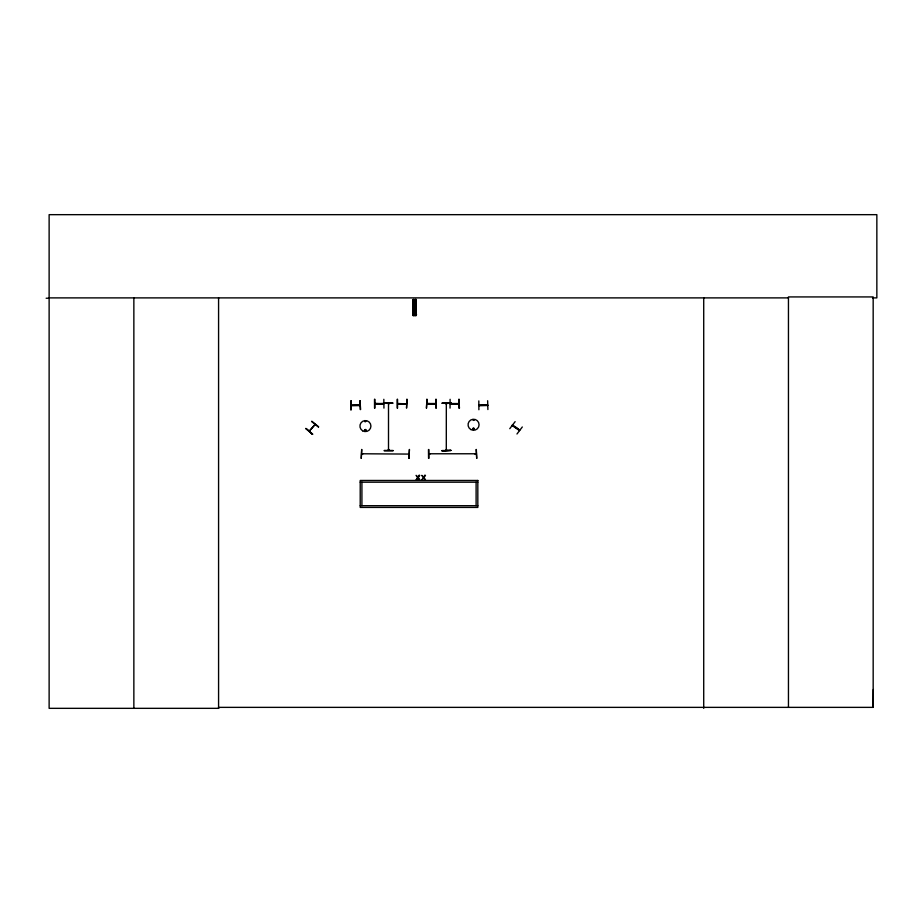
<?xml version="1.0" encoding="UTF-8"?>
<svg xmlns="http://www.w3.org/2000/svg" width="923" height="923" viewBox="0 0 923 923"><rect width="100%" height="100%" fill="white"/><g stroke="black" fill="none" stroke-linecap="round" stroke-linejoin="round"><path stroke-width="1.38" d="M872.535 297.887L876.85 297.887L876.85 214.667L49.127 214.667L49.127 708.333L218.705 708.333L218.589 707.364L873.17 707.364L873.296 689.516M388.502 450.401L388.502 449.42L388.86 450.378M364.954 421.499L365.9 421.373L365.012 421.742M364.573 430.199C366.8 427.626 365.9 432.749 364.666 430.406M364.839 430.199C366.616 428.26 365.404 432.437 364.977 429.945M472.991 428.722C474.203 431.064 474.122 426.714 473.061 429.01M474.053 420.173L473.153 420.415L473.949 419.953M512.415 425.318L519.684 430.326M388.456 403.351L388.468 403.962M388.848 404.032L388.86 403.351M388.456 449.605L388.502 450.309L388.502 403.259M388.837 450.274L388.848 449.443M446.674 404.032L446.686 403.351M472.83 428.457C473.868 431.699 474.676 426.968 473.176 428.191M474.26 429.276L474.341 428.676M446.34 404.147L446.328 403.259L446.271 404.101M315.078 424.499L309.274 431.145M351.248 405.174L360.074 404.989M478.91 405.174L487.736 404.989M362.681 454.116L361.747 454.128M476.199 454.128L475.264 454.128M375.003 403.559L375.984 403.559M382.941 403.951L383.83 403.559L375.003 403.87M397.675 403.559L398.736 403.962M405.601 403.951L406.489 403.559M426.945 403.559L427.88 403.928M434.883 403.951L435.771 403.559M450.101 403.559L451.174 403.962M509.784 428.676L515.126 421.649M513.188 426.022L512.588 425.076M518.645 430.06C522.914 430.706 501.466 418.454 519.499 430.568M522.314 426.98L516.972 433.995M359.185 405.001L359.162 405.509M487.621 405.324L478.945 405.52L487.748 405.485M305.974 428.468L312.516 434.41L305.94 428.514M311.847 421.234L318.666 426.83M309.332 431.076L315.02 424.568M361.724 453.77L408.866 454.081M361.816 453.77L362.589 453.735M476.222 453.77L475.426 454.128M383.83 403.87L375.188 403.513M406.432 403.928L397.755 403.87L406.489 403.962M435.771 403.962L427.13 403.513M435.714 403.928L426.945 403.87M450.193 403.559L458.927 403.559L457.912 403.962M458.835 403.87L450.193 403.87L458.927 403.962M429.172 454.174L429.783 453.724M397.848 403.513L406.397 403.87M414.404 315.274L414.358 314.605M429.783 454.174L429.08 453.77L476.13 453.77L475.333 454.081M359.982 400.732L360.616 409.535M478.818 400.917L478.887 409.743M487.644 400.732L487.886 409.547M360.085 405.393L351.282 405.52L360.085 405.485M384.245 402.751L393.071 403.143L384.245 402.705M428.468 449.524L428.56 458.339M476.187 449.513L476.695 458.339M393.071 450.493L384.245 450.424M446.328 449.513L446.328 450.309L446.674 449.605M384.245 450.874L393.071 450.816M442.071 450.551L450.897 450.493M476.73 458.339L476.314 449.513M46.15 298.233L49.127 298.221M49.127 297.887L788.45 297.887M413.123 301.175L416.065 301.175M413.123 302.259L416.065 302.259M413.123 303.875L416.065 303.875M413.112 305.317L416.054 305.317M413.112 306.932L416.054 306.932M413.123 313.866L416.065 313.866M412.627 314.443L416.55 314.443M416.296 315.481L412.893 315.493L412.893 299.56L416.296 299.548L416.285 315.481M374.507 399.301L374.553 408.128M383.83 399.301L383.945 408.128M397.178 399.301L397.225 408.128M435.771 399.301L435.898 408.128M450.101 399.301L450.043 408.128M375.096 403.559L383.645 403.513M427.037 403.559L435.587 403.513M459.423 408.128L458.927 399.301L459.377 408.128M360.212 482.187L477.826 482.187M360.212 505.7L477.826 505.7M311.616 421.523L318.458 427.084M305.894 428.56L312.747 434.122M446.294 450.286L446.328 403.259M360.097 400.732L360.224 409.547M351.04 400.917L351.225 409.743M428.837 449.524L428.895 458.339M873.17 707.364L873.17 296.929L788.45 296.929L788.45 707.364M703.718 297.887L703.718 708.333M476.106 482.187L476.106 505.7M459.054 399.301L458.985 408.128M436.221 399.301L436.221 408.128M416.215 299.548L416.065 315.481L415.904 299.548M415.719 299.548L415.835 315.481M415.65 299.548L415.488 315.481M415.454 299.548L415.327 315.481M415.258 299.548L415.269 315.481M415.038 315.481L414.139 315.481M413.85 299.56L413.931 315.493M413.666 299.56L413.723 315.493M413.539 299.56L413.481 315.493M413.285 299.56L413.354 315.493M413.146 299.56L413.123 315.493M397.548 399.301L397.548 408.128M374.876 399.301L374.876 408.128M361.92 482.187L361.92 505.7M218.578 297.887L218.578 708.333M133.858 297.887L133.858 708.333M413.954 305.951C414.715 308.455 415.961 304.186 413.954 305.951M419.077 475.345L417.946 477.179L416.135 475.345L417.565 477.676L416.088 480.006L417.911 478.137L419.757 480.006L418.292 477.641L419.757 475.345L419.077 475.345M424.799 475.345L423.68 477.179L421.857 475.345L423.288 477.676L421.811 480.006L423.634 478.137L425.48 480.006L424.015 477.641L425.48 475.345L424.799 475.345M351.155 400.917L350.855 409.743L351.155 400.917M450.897 402.647L442.071 403.201L450.897 402.647M361.701 449.513L361.262 458.339L361.701 449.513M409.42 449.513L408.981 458.339L409.42 449.513M450.897 450.366L442.082 450.92L450.897 450.366M406.985 399.301L406.547 408.128L406.939 399.301M426.945 399.301L426.461 408.128L426.945 399.301M477.826 480.468L360.212 480.468L360.212 507.419L477.826 507.419L477.826 480.468M470.811 429.53A5.515 5.515 0 0 0 479.083 424.753A5.515 5.515 0 0 0 470.811 419.977A5.515 5.515 0 0 0 470.811 429.53M362.681 430.845A5.503 5.503 0 0 0 370.931 426.08A5.503 5.503 0 0 0 362.681 421.315A5.503 5.503 0 0 0 362.681 430.845"/></g></svg>
